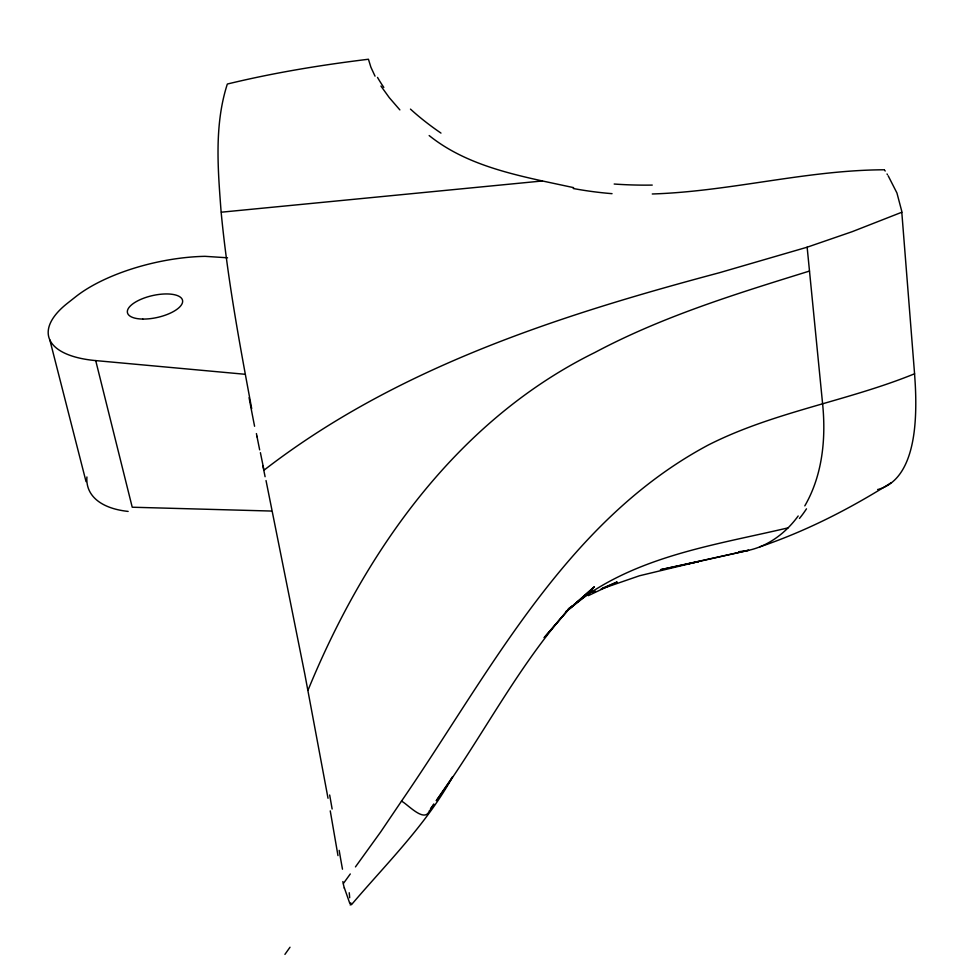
<?xml version="1.0" encoding="UTF-8"?>
<svg xmlns="http://www.w3.org/2000/svg" width="964" height="964" viewBox="0 0 964 964"><rect width="100%" height="100%" fill="white"/><g stroke="black" fill="none" stroke-linecap="round" stroke-linejoin="round"><path stroke-width="1.45" d="M429.583 810.363C424.955 823.979 407.435 803.904 401.494 801.144C489.64 672.956 565.434 521.138 708.383 444.97C773.598 411.869 847.115 401.277 914.571 373.779L901.702 211.008L896.93 192.969L888.206 175.846M307.962 690.345C364.838 551.444 457.273 420.208 594.933 352.463C662.738 316.337 736.436 293.731 809.507 271.053M804.807 505.871C822.485 475.397 826.076 438.68 822.641 404.169L807.145 247.206L852.164 231.685L901.822 212.237M401.494 801.144L380.708 831.896L355.451 866.901M433.836 804.169L430.438 809.121L433.812 804.301M436.379 800.457L452.526 776.936C425.919 824.931 386.793 863.238 351.607 904.533L351.33 904.726M436.343 800.674C482.217 737.327 517.548 666.401 569.905 607.814L544.13 637.674L568.423 609.682M350.293 873.962L343.305 883.602A8.242 0.795 81.7 0 1 343.039 882.422L343.015 882.289A10.568 1.024 81.7 0 0 342.907 881.795L342.871 881.578M798.18 515.981C786.178 532.538 768.85 545.877 748.63 550.311L660.436 569.724L698.514 561.578L639.457 575.773L601.066 589.04M567.579 610.489L594.366 586.775L566.675 611.236M592.583 589.51L565.94 611.634L590.655 592.089M568.278 608.887L572.423 605.766M574.098 604.536C635.421 556.071 714.396 545.238 788.07 527.862M890.977 482.856C849.718 508.859 806.085 531.188 759.825 546.853M588.293 595.668L617.165 581.967L602.355 588.197M592.968 592.318L595.668 591.221M807.145 247.206L719.337 272.752C559.144 315.445 396.758 367.477 263.967 470.227A46.043 0.735 78.1 0 0 263.064 465.745M879.614 488.989C903.123 481.602 911.113 454.622 914.029 432.836A183.136 55.538 75.9 0 0 915.125 382.154L914.571 373.779M878.734 489.242L877.626 489.531M686.742 564.193L748.63 550.311L738.581 551.769M221.431 212.188L542.407 180.967L573.616 187.631M652.266 193.981C730.097 191.499 806.675 170.001 884.41 169.785M271.125 511.041L132.225 507.221L95.713 360.596A110.282 43.898 -12.8 0 1 67.408 303.286L75.963 296.538A109.739 43.501 -12.7 0 1 205.007 256.328L227.528 257.798M95.713 360.596L244.217 374.201M542.407 180.967C502.606 172.207 461.575 161.615 429.161 135.55M399.867 109.896L389.311 97.689L380.937 86.061M884.795 170.399L885.193 171.026M887.037 173.966L887.47 174.653M349.824 903.473L344.341 887.844M375.032 76.168L370.875 67.167L368.441 59.25C321.012 65.01 273.776 72.77 227.335 84.037C214.141 124.983 217.888 168.929 221.057 211.176C227.263 277.56 239.506 343.172 251.7 408.652M49.827 339.894L86.049 481.639M260.401 452.67L263.076 465.769M266.028 480.554L304.829 674.197L328.025 798.252M257.111 436.318L257.292 437.198M330.254 810.893L337.978 855.598M128.14 511.414A106.908 51.827 -21.5 0 1 86.917 476.987M329.664 794.987A337.545 21.991 80.3 0 1 332.134 809.013M342.485 869.191A82.687 4.145 80.7 0 1 339.171 850.381M344.377 888.302A54.261 5.109 81.6 0 1 343.329 884.084M265.088 476.722A377.647 7.29 78 0 1 263.003 466.275M254.58 426.269A173.279 4.278 77.9 0 1 249.086 397.722M259.665 449.863A98.677 1.964 78.1 0 1 256.412 433.583M350.8 902.882A123.693 7.146 76.5 0 1 350.185 904.967M349.221 892.736A197.982 11.327 74.9 0 1 349.667 897.761M440.97 133.092A274.125 116.174 14.3 0 1 410.471 109.113M383.817 87.411A235.915 58.575 33.8 0 1 377.514 77.409M284.922 954.384A630.613 19.521 -52.2 0 1 290.007 947.238M806.482 508.823A270.282 135.37 71.8 0 1 799.445 518.451M652.242 185.088A271.703 167.917 -1.3 0 1 614.188 184.028M612.044 193.668A282.199 198.861 -2.5 0 1 573.255 188.51M142.756 319.06A28.233 11.194 -12.7 0 0 182.582 300.527A28.233 11.194 -12.7 0 0 139.623 299.9A28.233 11.194 -12.7 0 0 142.756 319.06"/></g></svg>
